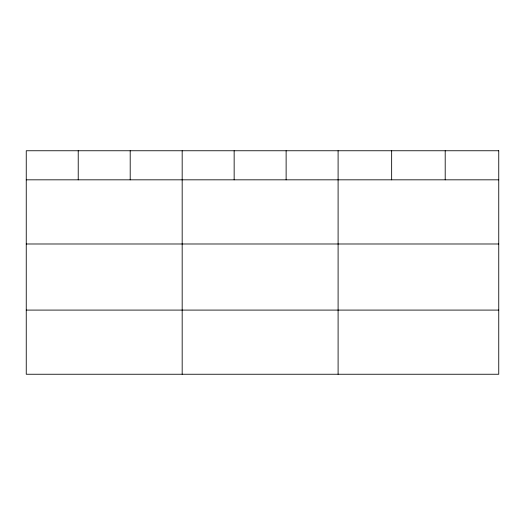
<?xml version="1.0" encoding="UTF-8"?>
<svg xmlns="http://www.w3.org/2000/svg" width="525" height="525" viewBox="0 0 525 525"><rect width="100%" height="100%" fill="white"/><g stroke="black" fill="none" stroke-linecap="round" stroke-linejoin="round"><path stroke-width="0.79" d="M26.25 179.826L498.75 179.826M26.25 243.987L498.75 243.987M26.25 310.091L498.75 310.091M445.2 150.754L445.2 179.826M391.65 150.754L391.65 179.826M338.1 150.754L338.1 374.246M286.125 150.754L286.125 179.826M234.15 150.754L234.15 179.826M182.175 150.754L182.175 374.246M130.2 150.754L130.2 179.826M78.225 150.754L78.225 179.826M498.75 150.754L26.25 150.754L26.25 374.246L498.75 374.246L498.75 150.754"/></g></svg>
